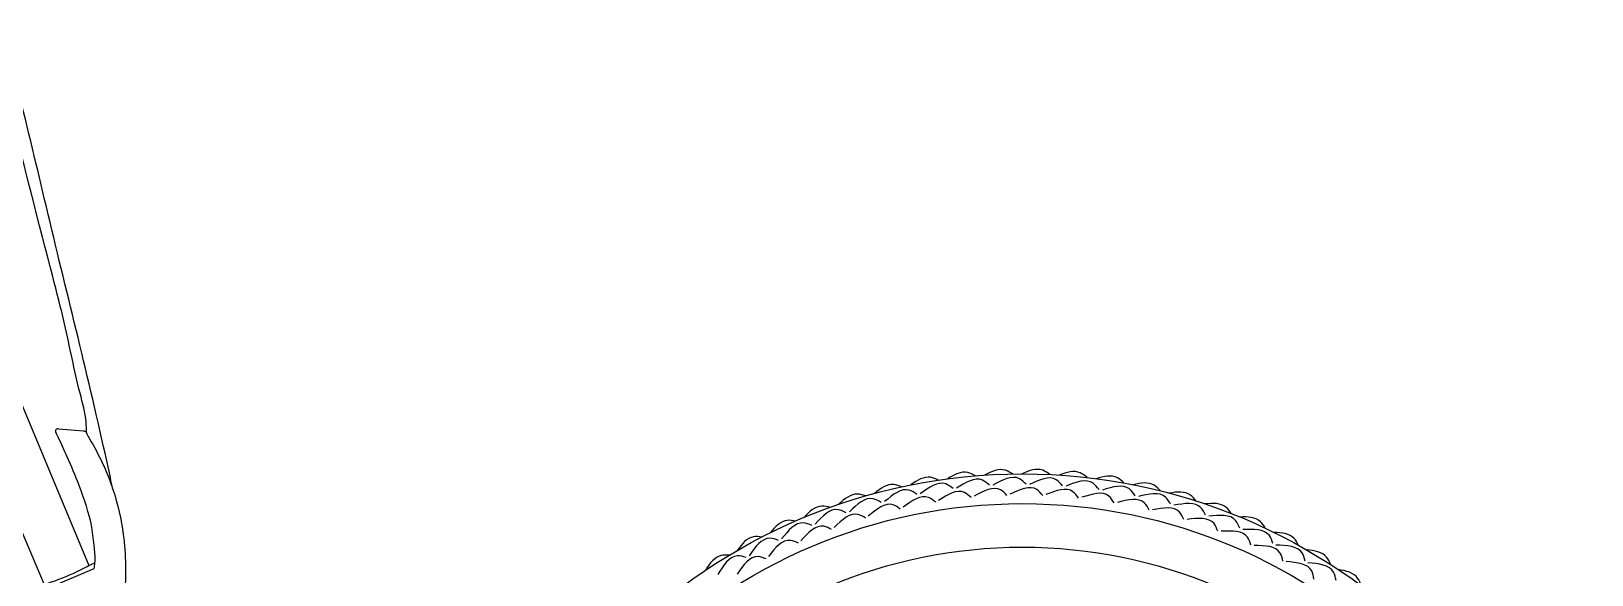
# Model space of a CAD drawing. Header units: millimetres. Extents: x -1429 to 1321, y -166 to 996.
# Drawn here: x 378 to 1317, y 564 to 891 of the extents above; entities that cross this region are included whole.
import ezdxf

# ---------------------------------------------------------------- set-up
doc = ezdxf.new("R2010")
doc.units = ezdxf.units.MM
doc.layers.add('ceco.net 419 bike wheels', color=7, linetype='Continuous')
doc.layers.add('ceco.net 419 frame', color=7, linetype='Continuous')

msp = doc.modelspace()

# ---------------------------------------------------------------- linework, layer by layer
at = {"layer": 'ceco.net 419 bike wheels'}
for radius in [342.61, 324.72, 298.54]:
    msp.add_circle((974.58, 281.62), radius, dxfattribs=at)
for points, knots in [([(924.05, 620.48), (922.46, 621.26), (916.81, 623.69), (911.34, 620.48), (907.42, 617.58)], [1.290026, 1.290026, 1.290026, 1.290026, 6.384144, 19.446481, 19.446481, 19.446481, 19.446481]), ([(932.86, 615.38), (931.39, 616.51), (925.36, 621.15), (918.39, 616.11), (913.12, 612.31)], [0, 0, 0, 0, 5.278026, 21.651368, 21.651368, 21.651368, 21.651368]), ([(946.33, 623.06), (944.79, 623.94), (939.3, 626.74), (933.63, 623.89), (929.54, 621.26)], [1.290026, 1.290026, 1.290026, 1.290026, 6.384144, 19.446481, 19.446481, 19.446481, 19.446481]), ([(954.78, 617.39), (953.39, 618.62), (947.68, 623.64), (940.39, 619.07), (934.88, 615.62)], [0, 0, 0, 0, 5.278026, 21.651368, 21.651368, 21.651368, 21.651368]), ([(968.72, 624.18), (967.24, 625.15), (961.95, 628.3), (956.11, 625.84), (951.85, 623.47)], [1.290026, 1.290026, 1.290026, 1.290026, 6.384144, 19.446481, 19.446481, 19.446481, 19.446481]), ([(976.78, 617.97), (975.47, 619.28), (970.1, 624.67), (962.53, 620.59), (956.81, 617.5)], [0, 0, 0, 0, 5.278026, 21.651368, 21.651368, 21.651368, 21.651368]), ([(991.13, 623.83), (989.72, 624.9), (984.65, 628.39), (978.66, 626.31), (974.25, 624.23)], [1.290026, 1.290026, 1.290026, 1.290026, 6.384144, 19.446481, 19.446481, 19.446481, 19.446481]), ([(998.77, 617.1), (997.55, 618.5), (992.55, 624.22), (984.73, 620.65), (978.81, 617.94)], [0, 0, 0, 0, 5.278026, 21.651368, 21.651368, 21.651368, 21.651368]), ([(1013.48, 622.01), (1012.14, 623.17), (1007.31, 626.99), (1001.19, 625.3), (996.66, 623.52)], [1.290026, 1.290026, 1.290026, 1.290026, 6.384144, 19.446481, 19.446481, 19.446481, 19.446481]), ([(1020.66, 614.8), (1019.54, 616.28), (1014.92, 622.32), (1006.88, 619.26), (1000.8, 616.95)], [0, 0, 0, 0, 5.278026, 21.651368, 21.651368, 21.651368, 21.651368]), ([(1035.66, 618.74), (1034.4, 619.98), (1029.83, 624.11), (1023.62, 622.83), (1018.97, 621.34)], [1.290026, 1.290026, 1.290026, 1.290026, 6.384144, 19.446481, 19.446481, 19.446481, 19.446481]), ([(880.26, 610.99), (878.58, 611.55), (872.65, 613.22), (867.65, 609.33), (864.14, 605.94)], [1.290026, 1.290026, 1.290026, 1.290026, 6.384144, 19.446481, 19.446481, 19.446481, 19.446481]), ([(902, 616.45), (900.36, 617.12), (894.56, 619.18), (889.31, 615.62), (885.59, 612.47)], [1.290026, 1.290026, 1.290026, 1.290026, 6.384144, 19.446481, 19.446481, 19.446481, 19.446481]), ([(911.12, 611.94), (909.58, 612.97), (903.26, 617.2), (896.64, 611.72), (891.62, 607.58)], [0, 0, 0, 0, 5.278026, 21.651368, 21.651368, 21.651368, 21.651368]), ([(922.27, 607.23), (920.89, 608.37), (915.06, 613.15), (908.1, 608.07), (902.79, 604.19)], [0, 0, 0, 0, 5.072032, 21.445374, 21.445374, 21.445374, 21.445374]), ([(943.68, 609.96), (942.38, 611.18), (936.87, 616.34), (929.6, 611.72), (924.04, 608.2)], [0, 0, 0, 0, 5.072032, 21.445374, 21.445374, 21.445374, 21.445374]), ([(965.22, 611.28), (964, 612.58), (958.84, 618.09), (951.28, 613.96), (945.51, 610.8)], [0, 0, 0, 0, 5.072032, 21.445374, 21.445374, 21.445374, 21.445374]), ([(986.8, 611.18), (985.67, 612.56), (980.88, 618.4), (973.07, 614.77), (967.1, 612)], [0, 0, 0, 0, 5.072032, 21.445374, 21.445374, 21.445374, 21.445374]), ([(1008.33, 609.68), (1007.29, 611.13), (1002.9, 617.26), (994.86, 614.15), (988.73, 611.78)], [0, 0, 0, 0, 5.072032, 21.445374, 21.445374, 21.445374, 21.445374]), ([(1029.71, 606.77), (1028.77, 608.28), (1024.79, 614.69), (1016.57, 612.11), (1010.29, 610.15)], [0, 0, 0, 0, 5.072032, 21.445374, 21.445374, 21.445374, 21.445374]), ([(1042.36, 611.08), (1041.33, 612.62), (1037.11, 618.95), (1028.89, 616.42), (1022.67, 614.51)], [0, 0, 0, 0, 5.278026, 21.651368, 21.651368, 21.651368, 21.651368]), ([(1057.58, 614.02), (1056.4, 615.35), (1052.11, 619.76), (1045.83, 618.89), (1041.1, 617.71)], [1.290026, 1.290026, 1.290026, 1.290026, 6.384144, 19.446481, 19.446481, 19.446481, 19.446481]), ([(1063.76, 605.94), (1062.83, 607.55), (1059.04, 614.14), (1050.67, 612.15), (1044.34, 610.66)], [0, 0, 0, 0, 5.278026, 21.651368, 21.651368, 21.651368, 21.651368]), ([(1079.14, 607.88), (1078.05, 609.28), (1074.06, 613.97), (1067.73, 613.51), (1062.94, 612.64)], [1.290026, 1.290026, 1.290026, 1.290026, 6.384144, 19.446481, 19.446481, 19.446481, 19.446481]), ([(858.92, 604.12), (857.21, 604.56), (851.18, 605.85), (846.44, 601.63), (843.17, 598.03)], [1.290026, 1.290026, 1.290026, 1.290026, 6.384144, 19.446481, 19.446481, 19.446481, 19.446481]), ([(868.55, 600.83), (866.89, 601.65), (860.07, 605.02), (854.22, 598.72), (849.79, 593.96)], [0, 0, 0, 0, 5.278026, 21.651368, 21.651368, 21.651368, 21.651368]), ([(880.22, 597.62), (878.7, 598.56), (872.3, 602.55), (866.06, 596.6), (861.3, 592.06)], [0, 0, 0, 0, 5.072032, 21.445374, 21.445374, 21.445374, 21.445374]), ([(889.65, 607.08), (888.05, 608.01), (881.47, 611.82), (875.21, 605.92), (870.48, 601.46)], [0, 0, 0, 0, 5.278026, 21.651368, 21.651368, 21.651368, 21.651368]), ([(901.09, 603.12), (899.64, 604.16), (893.51, 608.55), (886.9, 603.02), (881.85, 598.81)], [0, 0, 0, 0, 5.072032, 21.445374, 21.445374, 21.445374, 21.445374]), ([(1050.86, 602.47), (1050.02, 604.04), (1046.46, 610.69), (1038.09, 608.66), (1031.7, 607.11)], [0, 0, 0, 0, 5.072032, 21.445374, 21.445374, 21.445374, 21.445374]), ([(1071.68, 596.79), (1070.94, 598.42), (1067.83, 605.29), (1059.34, 603.81), (1052.86, 602.68)], [0, 0, 0, 0, 5.072032, 21.445374, 21.445374, 21.445374, 21.445374]), ([(1084.78, 599.41), (1083.96, 601.08), (1080.61, 607.9), (1072.13, 606.47), (1065.71, 605.39)], [0, 0, 0, 0, 5.278026, 21.651368, 21.651368, 21.651368, 21.651368]), ([(1100.25, 600.35), (1099.26, 601.81), (1095.58, 606.75), (1089.24, 606.7), (1084.4, 606.15)], [1.290026, 1.290026, 1.290026, 1.290026, 6.384144, 19.446481, 19.446481, 19.446481, 19.446481]), ([(838.07, 595.86), (836.34, 596.19), (830.24, 597.08), (825.79, 592.57), (822.76, 588.75)], [1.290026, 1.290026, 1.290026, 1.290026, 6.384144, 19.446481, 19.446481, 19.446481, 19.446481]), ([(847.9, 593.21), (846.19, 593.92), (839.17, 596.84), (833.73, 590.17), (829.63, 585.13)], [0, 0, 0, 0, 5.278026, 21.651368, 21.651368, 21.651368, 21.651368]), ([(859.75, 590.77), (858.18, 591.61), (851.53, 595.17), (845.7, 588.83), (841.24, 583.99)], [0, 0, 0, 0, 5.072032, 21.445374, 21.445374, 21.445374, 21.445374]), ([(1092.08, 589.77), (1091.46, 591.44), (1088.8, 598.5), (1080.23, 597.57), (1073.69, 596.87)], [0, 0, 0, 0, 5.072032, 21.445374, 21.445374, 21.445374, 21.445374]), ([(1105.33, 591.52), (1104.62, 593.24), (1101.72, 600.27), (1093.16, 599.39), (1086.69, 598.73)], [0, 0, 0, 0, 5.278026, 21.651368, 21.651368, 21.651368, 21.651368]), ([(1120.83, 591.45), (1119.94, 592.97), (1116.59, 598.14), (1110.25, 598.51), (1105.39, 598.28)], [1.290026, 1.290026, 1.290026, 1.290026, 6.384144, 19.446481, 19.446481, 19.446481, 19.446481]), ([(817.81, 586.26), (816.06, 586.48), (809.92, 586.97), (805.77, 582.17), (802.99, 578.17)], [1.290026, 1.290026, 1.290026, 1.290026, 6.384144, 19.446481, 19.446481, 19.446481, 19.446481]), ([(827.79, 584.26), (826.04, 584.85), (818.84, 587.31), (813.86, 580.3), (810.09, 575)], [0, 0, 0, 0, 5.278026, 21.651368, 21.651368, 21.651368, 21.651368]), ([(839.78, 582.6), (838.15, 583.34), (831.28, 586.45), (825.88, 579.74), (821.75, 574.62)], [0, 0, 0, 0, 5.072032, 21.445374, 21.445374, 21.445374, 21.445374]), ([(1111.99, 581.42), (1111.47, 583.13), (1109.28, 590.35), (1100.67, 589.99), (1094.1, 589.71)], [0, 0, 0, 0, 5.072032, 21.445374, 21.445374, 21.445374, 21.445374]), ([(1125.31, 582.31), (1124.72, 584.07), (1122.29, 591.27), (1113.69, 590.96), (1107.19, 590.72)], [0, 0, 0, 0, 5.278026, 21.651368, 21.651368, 21.651368, 21.651368]), ([(1140.78, 581.22), (1139.99, 582.8), (1136.98, 588.17), (1130.69, 588.96), (1125.82, 589.04)], [1.290026, 1.290026, 1.290026, 1.290026, 6.384144, 19.446481, 19.446481, 19.446481, 19.446481]), ([(798.22, 575.35), (796.46, 575.46), (790.3, 575.54), (786.48, 570.49), (783.97, 566.31)], [1.290026, 1.290026, 1.290026, 1.290026, 6.384144, 19.446481, 19.446481, 19.446481, 19.446481]), ([(808.31, 574.01), (806.52, 574.49), (799.18, 576.47), (794.66, 569.15), (791.25, 563.62)], [0, 0, 0, 0, 5.278026, 21.651368, 21.651368, 21.651368, 21.651368]), ([(820.38, 573.14), (818.71, 573.77), (811.65, 576.43), (806.7, 569.38), (802.92, 564)], [0, 0, 0, 0, 5.072032, 21.445374, 21.445374, 21.445374, 21.445374]), ([(1131.3, 571.79), (1130.89, 573.53), (1129.18, 580.88), (1120.57, 581.08), (1113.99, 581.23)], [0, 0, 0, 0, 5.072032, 21.445374, 21.445374, 21.445374, 21.445374]), ([(1144.66, 571.81), (1144.18, 573.6), (1142.22, 580.95), (1133.63, 581.2), (1127.13, 581.39)], [0, 0, 0, 0, 5.278026, 21.651368, 21.651368, 21.651368, 21.651368]), ([(1160.02, 569.71), (1159.33, 571.33), (1156.68, 576.89), (1150.46, 578.09), (1145.6, 578.49)], [1.290026, 1.290026, 1.290026, 1.290026, 6.384144, 19.446481, 19.446481, 19.446481, 19.446481]), ([(1149.94, 560.92), (1149.65, 562.68), (1148.43, 570.12), (1139.84, 570.89), (1133.29, 571.48)], [0, 0, 0, 0, 5.072032, 21.445374, 21.445374, 21.445374, 21.445374]), ([(1163.27, 560.06), (1162.91, 561.88), (1161.44, 569.34), (1152.88, 570.15), (1146.41, 570.77)], [0, 0, 0, 0, 5.278026, 21.651368, 21.651368, 21.651368, 21.651368]), ([(1178.46, 556.96), (1177.88, 558.63), (1175.61, 564.35), (1169.47, 565.95), (1164.65, 566.67)], [1.290026, 1.290026, 1.290026, 1.290026, 6.384144, 19.446481, 19.446481, 19.446481, 19.446481])]:
    msp.add_open_spline(points, degree=3, knots=knots, dxfattribs=at)
at = {"layer": 'ceco.net 419 frame'}
for p, q in [((381.07, 552.48), (415.98, 567.33)), ((412.9, 569.11), (416.48, 570.64))]:
    msp.add_line(p, q, dxfattribs=at)
for points in [[(357.62, 701.15), (412.9, 569.11)], [(329.46, 690.89), (385.87, 557.64)], [(394.57, 651.33), (409.66, 650.13)]]:
    msp.add_lwpolyline(points, dxfattribs=at)
msp.add_arc((394.14, 649.99), 1.41, 72.27053, 208.99373, dxfattribs=at)
for points, knots in [([(427.32, 614.9), (425.74, 622.16), (413.4, 679.07), (393.05, 758.85), (373.51, 843.75), (364.04, 878.8), (360.85, 890.58)], [0, 0, 0, 0, 22.279762, 174.68688, 246.972, 283.591185, 283.591185, 283.591185, 283.591185]), ([(411.3, 649.01), (411.36, 651.12), (411.34, 659.15), (404.99, 680.81), (399.65, 710.23), (384.96, 766.09), (374.33, 808.18), (366.09, 840.78)], [4.596491, 4.596491, 4.596491, 4.596491, 10.893617, 28.715648, 71.527672, 100.893501, 201.811552, 201.811552, 201.811552, 201.811552]), ([(415.98, 567.33), (416.17, 568.43), (416.88, 572.49), (416.08, 580.84), (414.39, 596.66), (408, 615.08), (400.67, 632.73), (395.78, 643.36), (393.46, 648.15), (392.9, 649.3)], [0, 0, 0, 0, 3.343466, 12.32767, 24.921925, 51.109406, 70.227285, 82.357704, 86.195618, 86.195618, 86.195618, 86.195618]), ([(409.66, 650.13), (409.79, 650.13), (410.07, 650.12), (410.54, 649.95), (411.17, 649.37), (411.9, 647.71), (418.39, 636.75), (427.84, 617.07), (434.9, 584.97), (435.42, 561.66), (433.55, 544.4), (432.66, 539.33), (432.05, 535.81)], [0, 0, 0, 0, 0.393241, 0.833919, 1.452768, 2.916572, 6.198615, 39.788085, 67.655897, 104.303585, 109.046613, 119.739895, 119.739895, 119.739895, 119.739895]), ([(385.87, 557.64), (391.78, 559.71), (401.05, 562.95), (409.75, 567.47), (412.9, 569.11)], [0, 0, 0, 0, 18.746544, 29.391402, 29.391402, 29.391402, 29.391402])]:
    msp.add_open_spline(points, degree=3, knots=knots, dxfattribs=at)

doc.saveas('drawing.dxf')
